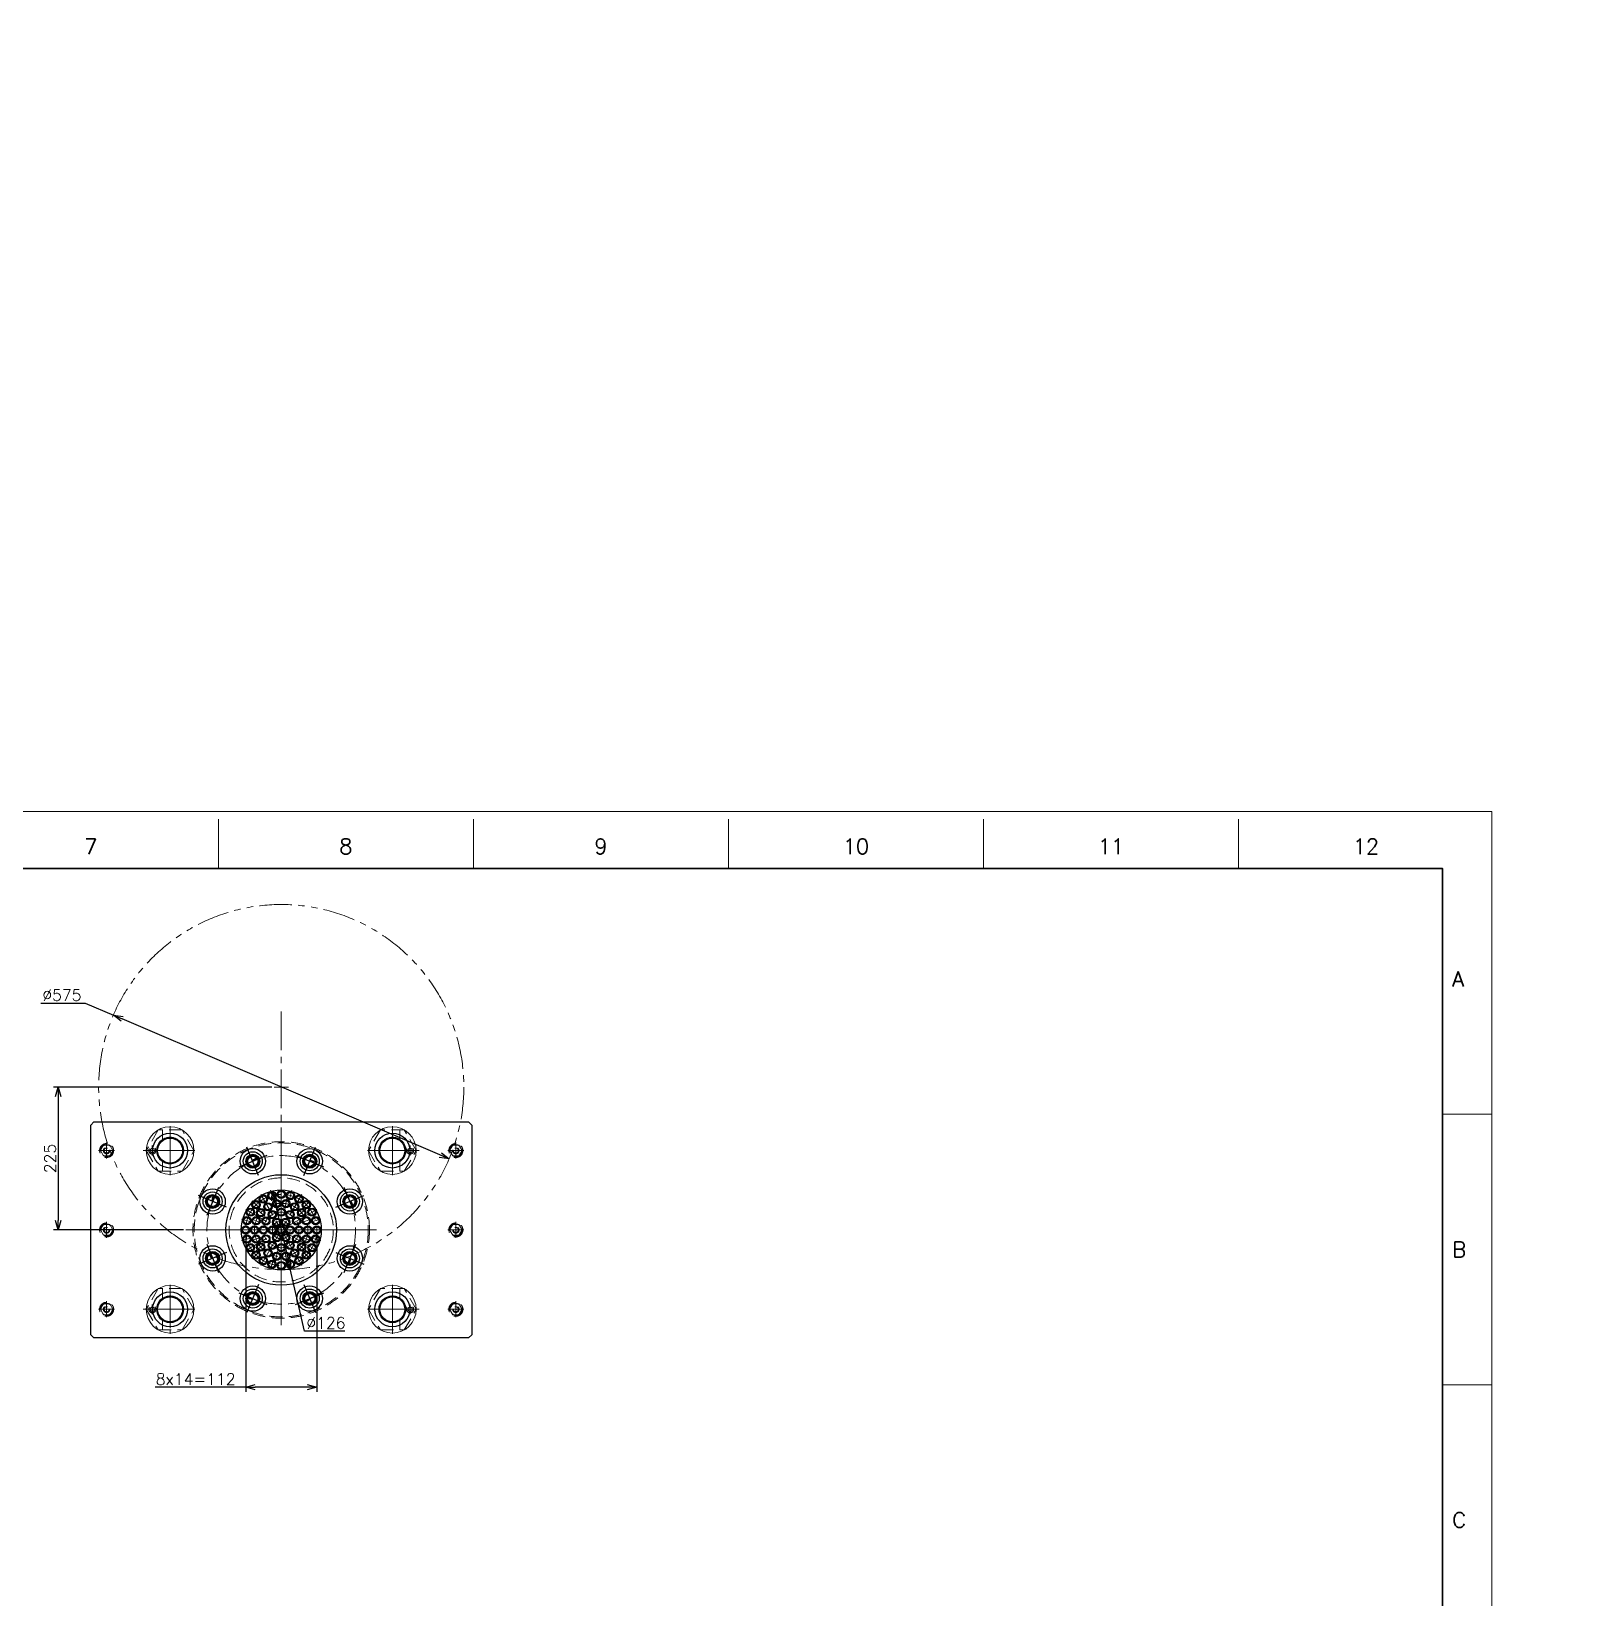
# Model space of a CAD drawing. Header units: millimetres. Extents: x 0 to 49006, y -7876 to 6995.
# Drawn here: x 19934 to 22356, y 2259 to 4726 of the extents above; entities that cross this region are included whole.
import ezdxf
from ezdxf import colors
from ezdxf.entities.mleader import LeaderData, LeaderLine
from ezdxf.enums import TextEntityAlignment as Align
from ezdxf.math import Vec2, Vec3

# ---------------------------------------------------------------- set-up
doc = ezdxf.new("R2010")
doc.units = ezdxf.units.MM
doc.header["$LTSCALE"] = 3.2
doc.header["$PDMODE"] = 99
doc.header["$PDSIZE"] = 1
for name, pattern in [('CENTER2', [28.575, 19.05, -3.175, 3.175, -3.175]), ('HIDDEN', [9.525, 6.35, -3.175]), ('PHANTOM2', [31.75, 15.875, -3.175, 3.175, -3.175, 3.175, -3.175])]:
    doc.linetypes.add(name, pattern=pattern)
for name, color, linetype, lineweight in [('04_HIDDEN', 2, 'HIDDEN', 13), ('05_CENTER', 4, 'CENTER2', 13), ('06_PHANTOM', 2, 'PHANTOM2', 13), ('08_DIM', 3, 'Continuous', 13), ('90_FRAME', 5, 'Continuous', 35)]:
    doc.layers.add(name, color=color, linetype=linetype, lineweight=lineweight)
for name, color, linetype, lineweight, plot in [('10_DRAFT', 8, 'Continuous', 0, False), ('10_補助線', 8, 'Continuous', 13, False), ('91_BLANK', 5, 'Continuous', 0, False)]:
    doc.layers.add(name, color=color, linetype=linetype, lineweight=lineweight, plot=plot)
doc.styles.add('KSS_TXT', font='txt.shx', dxfattribs={"bigfont": 'extfont2.shx'})
doc.styles.add('KSS_TXT_L', font='txt.shx', dxfattribs={"height": 36, "bigfont": 'extfont2.shx'})
doc.styles.get("Standard").update_dxf_attribs({"font": 'txt.shx', "bigfont": 'extfont2.shx'})
doc.dimstyles.new('KSS_DIM', dxfattribs={"dimscale": 12, "dimtxt": 3, "dimasz": 2.5, "dimexe": 1.25, "dimexo": 0.625, "dimtad": 1, "dimdsep": 46, "dimtxsty": 'KSS_TXT', "dimblk": 'OPEN30', "dimcen": 0, "dimazin": 2, "dimtfac": 0.75, "dimtmove": 0, "dimatfit": 3, "dimldrblk": 'OPEN30', "dimfxl": 1.25, "dimtolj": 1, "dimarcsym": 0})
doc.dimstyles.new('KSS_DIM$3', dxfattribs={"dimscale": 12, "dimtxt": 3, "dimasz": 2.5, "dimexe": 1.25, "dimexo": 0.625, "dimtad": 1, "dimtih": 1, "dimtoh": 1, "dimdsep": 46, "dimtxsty": 'KSS_TXT', "dimblk": 'OPEN30', "dimcen": 0, "dimazin": 2, "dimtfac": 0.75, "dimtofl": 0, "dimtmove": 0, "dimatfit": 3, "dimldrblk": 'OPEN30', "dimfxl": 1.25, "dimtolj": 1, "dimarcsym": 0})

# ---------------------------------------------------------------- blocks, each defined once
blk = doc.blocks.new('A$C71336A15_1_1')
at = {"color": 0}
for radius in [27.5, 21, 19.7]:
    blk.add_circle((0, 0), radius, dxfattribs=at)
at = {"layer": '05_CENTER'}
for p, q in [((0, 31.5), (0, -31.5)), ((-31.5, 0), (31.5, 0))]:
    blk.add_line(p, q, dxfattribs=at)
blk = doc.blocks.new('A$C491655AE_1_1')
at = {"color": 0, "linetype": 'CENTER2'}
for p, q in [((-12.6, 0), (12.6, 0)), ((0, -12.6), (0, 12.6))]:
    blk.add_line(p, q, dxfattribs=at)
at = {"color": 0}
for p, q in [((-9.8, 0), (-4.9, 8.5)), ((-4.9, -8.5), (-9.8, 0)), ((-4.9, 8.5), (4.9, 8.5)), ((4.9, 8.5), (9.8, 0)), ((9.8, 0), (4.9, -8.5)), ((4.9, -8.5), (-4.9, -8.5))]:
    blk.add_line(p, q, dxfattribs=at)
for radius in [11, 9.25]:
    blk.add_circle((0, 0), radius, dxfattribs=at)
at = {"layer": '10_DRAFT', "style": 'KSS_TXT_L'}
blk.add_text('BT-M10', height=0.3, dxfattribs=at).set_placement((-0.7, -0.5))
blk = doc.blocks.new('M6Za_1_1')
at = {"color": 0}
for radius in [5.5, 3.4]:
    blk.add_circle((0, 0), radius, dxfattribs=at)
at = {"layer": '05_CENTER'}
for p, q in [((7.8, 0), (-7.8, 0)), ((0, -7.8), (0, 7.8))]:
    blk.add_line(p, q, dxfattribs=at)
blk = doc.blocks.new('A$C51C205AC_1_1')
at = {"color": 0}
blk.add_lwpolyline([(-18.8, 32.5), (-37.5, 0), (-18.8, -32.5), (18.8, -32.5), (37.5, 0), (18.8, 32.5)], close=True, dxfattribs=at)
for radius in [21, 19.7]:
    blk.add_circle((0, 0), radius, dxfattribs=at)
at = {"layer": '04_HIDDEN'}
for p, q in [((-12, 32.5), (-12, 17.2)), ((-12, -32.5), (-12, -17.2))]:
    blk.add_line(p, q, dxfattribs=at)
at = {"layer": '05_CENTER'}
for p, q in [((0, 38.5), (0, -38.5)), ((-42.3, 0), (42.3, 0))]:
    blk.add_line(p, q, dxfattribs=at)
at = {"layer": '10_補助線'}
blk.add_circle((0, 0), 37.5, dxfattribs=at)
blk.add_blockref('M6Za_1_1', (-28, 0))
blk = doc.blocks.new('M10Tz_1_1')
at = {"color": 0}
for radius in [5, 4]:
    blk.add_circle((0, 0), radius, dxfattribs=at)
at = {"layer": '05_CENTER'}
for p, q in [((8.3, 0), (-8.3, 0)), ((0, -8.3), (0, 8.3))]:
    blk.add_line(p, q, dxfattribs=at)
blk = doc.blocks.new('A$C65E52C81_1_1')
at = {"color": 0}
blk.add_lwpolyline([(-295, 170), (295, 170), (300, 165), (300, -165), (295, -170), (-295, -170), (-300, -165), (-300, 165)], close=True, dxfattribs=at)
for centre, radius in [((-175, 125), 21), ((175, 125), 21), ((-44.8, 108.1), 11), ((44.8, 108.1), 11), ((0, 0), 87), ((-108.1, 44.8), 11), ((0, 0), 63), ((108.1, 44.8), 11), ((-108.1, -44.8), 11), ((108.1, -44.8), 11), ((-44.8, -108.1), 11), ((44.8, -108.1), 11), ((-175, -125), 21), ((175, -125), 21)]:
    blk.add_circle(centre, radius, dxfattribs=at)
at = {"layer": '04_HIDDEN'}
for radius in [139, 82]:
    blk.add_circle((0, 0), radius, dxfattribs=at)
at = {"layer": '05_CENTER'}
for p, q in [((-175, 156.5), (-175, 93.5)), ((0, -150), (0, 150)), ((175, 156.5), (175, 93.5)), ((-206.5, 125), (-143.5, 125)), ((-37.7, 90.9), (-51.9, 125.2)), ((37.7, 90.9), (51.9, 125.2)), ((143.5, 125), (206.5, 125)), ((-90.9, 37.7), (-125.2, 51.9)), ((90.9, 37.7), (125.2, 51.9)), ((150, 0), (-150, 0)), ((-90.9, -37.7), (-125.2, -51.9)), ((90.9, -37.7), (125.2, -51.9)), ((-175, -93.5), (-175, -156.5)), ((-37.7, -90.9), (-51.9, -125.2)), ((37.7, -90.9), (51.9, -125.2)), ((175, -93.5), (175, -156.5)), ((-206.5, -125), (-143.5, -125)), ((143.5, -125), (206.5, -125))]:
    blk.add_line(p, q, dxfattribs=at)
blk.add_circle((0, 0), 117, dxfattribs=at)
at = {"layer": '04_HIDDEN'}
for p in [(-275, 125), (-275, 0), (-275, -125)]:
    blk.add_blockref('M10Tz_1_1', p, dxfattribs=at)
at = {"layer": '04_HIDDEN', "xscale": -1}
for p in [(275, 125), (275, 0), (275, -125)]:
    blk.add_blockref('M10Tz_1_1', p, dxfattribs=at)
blk = doc.blocks.new('A$C3C06132C_1_1')
for name, p in [('A$C65E52C81_1_1', (0, 0)), ('A$C71336A15_1_1', (-175, 125)), ('A$C71336A15_1_1', (175, 125)), ('A$C71336A15_1_1', (-175, -125)), ('A$C71336A15_1_1', (175, -125))]:
    blk.add_blockref(name, p)
at = {"layer": '04_HIDDEN'}
for name, p in [('A$C51C205AC_1_1', (-175, 125)), ('A$C491655AE_1_1', (-275, 125)), ('A$C491655AE_1_1', (275, 125)), ('A$C491655AE_1_1', (-275, 0)), ('A$C491655AE_1_1', (275, 0)), ('A$C51C205AC_1_1', (-175, -125)), ('A$C491655AE_1_1', (-275, -125)), ('A$C491655AE_1_1', (275, -125))]:
    blk.add_blockref(name, p, dxfattribs=at)
at = {"layer": '04_HIDDEN', "rotation": 180}
for p in [(175, 125), (175, -125)]:
    blk.add_blockref('A$C51C205AC_1_1', p, dxfattribs=at)
blk = doc.blocks.new('A$C6B397075_1_1')
at = {"color": 0}
for centre, radius in [((-44.8, 108.1), 10), ((-44.8, 108.1), 8), ((44.8, 108.1), 10), ((44.8, 108.1), 8), ((-108.1, 44.8), 10), ((-108.1, 44.8), 8), ((-28, 48.5), 6.5), ((-28, 48.5), 5), ((-14.5, 54.1), 6.5), ((-14.5, 54.1), 5), ((0, 56), 6.5), ((0, 56), 5), ((14.5, 54.1), 6.5), ((14.5, 54.1), 5), ((28, 48.5), 6.5), ((28, 48.5), 5), ((108.1, 44.8), 10), ((108.1, 44.8), 8), ((-48.5, 28), 6.5), ((-48.5, 28), 5), ((-39.6, 39.6), 6.5), ((-39.6, 39.6), 5), ((-32.2, 27), 6.5), ((-32.2, 27), 5), ((-21, 36.4), 6.5), ((-21, 36.4), 5), ((-14, 24.2), 6.5), ((-14, 24.2), 5), ((-7.3, 41.4), 6.5), ((-7.3, 41.4), 5), ((0, 28), 6.5), ((0, 28), 5), ((7.3, 41.4), 6.5), ((7.3, 41.4), 5), ((14, 24.2), 6.5), ((14, 24.2), 5), ((21, 36.4), 6.5), ((21, 36.4), 5), ((32.2, 27), 6.5), ((32.2, 27), 5), ((39.6, 39.6), 6.5), ((39.6, 39.6), 5), ((48.5, 28), 6.5), ((48.5, 28), 5), ((-56, 0), 6.5), ((-56, 0), 5), ((-54.1, 14.5), 6.5), ((-54.1, 14.5), 5), ((-42, 0), 6.5), ((-42, 0), 5), ((-39.5, 14.4), 6.5), ((-39.5, 14.4), 5), ((-28, 0), 6.5), ((-28, 0), 5), ((-24.2, 14), 6.5), ((-24.2, 14), 5), ((-14, 0), 6.5), ((-14, 0), 5), ((-7, 12.1), 6.5), ((-7, 12.1), 5), ((0, 0), 6.5), ((0, 0), 5), ((7, 12.1), 6.5), ((7, 12.1), 5), ((14, 0), 6.5), ((14, 0), 5), ((24.2, 14), 6.5), ((24.2, 14), 5), ((28, 0), 6.5), ((28, 0), 5), ((39.5, 14.4), 6.5), ((39.5, 14.4), 5), ((42, 0), 6.5), ((42, 0), 5), ((54.1, 14.5), 6.5), ((54.1, 14.5), 5), ((56, 0), 6.5), ((56, 0), 5), ((-54.1, -14.5), 6.5), ((-54.1, -14.5), 5), ((-48.5, -28), 6.5), ((-48.5, -28), 5), ((-39.5, -14.4), 6.5), ((-39.5, -14.4), 5), ((-32.2, -27), 6.5), ((-32.2, -27), 5), ((-24.2, -14), 6.5), ((-24.2, -14), 5), ((-14, -24.2), 6.5), ((-14, -24.2), 5), ((-7, -12.1), 6.5), ((-7, -12.1), 5), ((0, -28), 6.5), ((0, -28), 5), ((7, -12.1), 6.5), ((7, -12.1), 5), ((14, -24.2), 6.5), ((14, -24.2), 5), ((24.2, -14), 6.5), ((24.2, -14), 5), ((32.2, -27), 6.5), ((32.2, -27), 5), ((39.5, -14.4), 6.5), ((39.5, -14.4), 5), ((48.5, -28), 6.5), ((48.5, -28), 5), ((54.1, -14.5), 6.5), ((54.1, -14.5), 5), ((-108.1, -44.8), 10), ((-108.1, -44.8), 8), ((-39.6, -39.6), 6.5), ((-39.6, -39.6), 5), ((-28, -48.5), 6.5), ((-28, -48.5), 5), ((-21, -36.4), 6.5), ((-21, -36.4), 5), ((-14.5, -54.1), 6.5), ((-14.5, -54.1), 5), ((-7.3, -41.4), 6.5), ((-7.3, -41.4), 5), ((7.3, -41.4), 6.5), ((7.3, -41.4), 5), ((14.5, -54.1), 6.5), ((14.5, -54.1), 5), ((21, -36.4), 6.5), ((21, -36.4), 5), ((28, -48.5), 6.5), ((28, -48.5), 5), ((39.6, -39.6), 6.5), ((39.6, -39.6), 5), ((108.1, -44.8), 10), ((108.1, -44.8), 8), ((0, -56), 6.5), ((0, -56), 5), ((-44.8, -108.1), 10), ((44.8, -108.1), 10), ((-44.8, -108.1), 8), ((44.8, -108.1), 8)]:
    blk.add_circle(centre, radius, dxfattribs=at)
at = {"layer": '04_HIDDEN'}
blk.add_circle((0, 0), 137, dxfattribs=at)
at = {"layer": '05_CENTER'}
for p, q in [((-51.2, 123.6), (-38.4, 92.6)), ((0, 145.1), (0, -145.1)), ((51.2, 123.6), (38.4, 92.6)), ((-123.6, 51.2), (-92.6, 38.4)), ((32.3, -56), (-32.3, 56)), ((-32.3, -56), (32.3, 56)), ((-12.3, 45.8), (-16.7, 62.4)), ((-5.8, 32.9), (-8.8, 49.8)), ((5.8, 32.9), (8.8, 49.8)), ((12.3, 45.8), (16.7, 62.4)), ((123.6, 51.2), (92.6, 38.4)), ((56, -32.3), (-56, 32.3)), ((56, 32.3), (-56, -32.3)), ((-33.5, 33.5), (-45.7, 45.7)), ((-25.6, 21.5), (-38.8, 32.5)), ((25.6, 21.5), (38.8, 32.5)), ((33.5, 33.5), (45.7, 45.7)), ((-45.8, 12.3), (-62.4, 16.7)), ((-31.4, 11.4), (-47.6, 17.3)), ((31.4, 11.4), (47.6, 17.3)), ((45.8, 12.3), (62.4, 16.7)), ((-145.1, 0), (145.1, 0)), ((-45.8, -12.3), (-62.4, -16.7)), ((-31.4, -11.4), (-47.6, -17.3)), ((-25.6, -21.5), (-38.8, -32.5)), ((25.6, -21.5), (38.8, -32.5)), ((31.4, -11.4), (47.6, -17.3)), ((45.8, -12.3), (62.4, -16.7)), ((-123.6, -51.2), (-92.6, -38.4)), ((-33.5, -33.5), (-45.7, -45.7)), ((-12.3, -45.8), (-16.7, -62.4)), ((-5.8, -32.9), (-8.8, -49.8)), ((5.8, -32.9), (8.8, -49.8)), ((12.3, -45.8), (16.7, -62.4)), ((33.5, -33.5), (45.7, -45.7)), ((123.6, -51.2), (92.6, -38.4)), ((-51.2, -123.6), (-38.4, -92.6)), ((51.2, -123.6), (38.4, -92.6))]:
    blk.add_line(p, q, dxfattribs=at)
for radius in [117, 56, 42, 28, 14]:
    blk.add_circle((0, 0), radius, dxfattribs=at)
at = {"layer": '10_DRAFT'}
blk.add_circle((0, 0), 63, dxfattribs=at)
blk = doc.blocks.new('M20CBv_1_1')
at = {"color": 0, "linetype": 'CENTER2'}
for p, q in [((24, 0), (-24, 0)), ((0, -24), (0, 24))]:
    blk.add_line(p, q, dxfattribs=at)
at = {"color": 0}
blk.add_lwpolyline([(-8.5, 4.9), (-8.5, -4.9), (0, -9.8), (8.5, -4.9), (8.5, 4.9), (0, 9.8)], close=True, dxfattribs=at)
for radius in [20, 15]:
    blk.add_circle((0, 0), radius, dxfattribs=at)
at = {"layer": '10_DRAFT', "style": 'KSS_TXT'}
blk.add_text('M20', height=2, dxfattribs=at).set_placement((0.9, 0.3))
blk = doc.blocks.new('*U169')
at = {"rotation": 22.5}
blk.add_blockref('M20CBv_1_1', (0, 0), dxfattribs=at)
blk = doc.blocks.new('A$C5A5731D9_1_1')
at = {"color": 0, "linetype": 'ByBlock', "lineweight": -2, "transparency": 16777216}
for p, rotation in [((44.8, 108.1), 314.9999999999999), ((-108.1, 44.8), 44.99999999999996), ((108.1, 44.8), 270), ((-108.1, -44.8), 90), ((108.1, -44.8), 225), ((-44.8, -108.1), 134.9999999999999), ((44.8, -108.1), 180)]:
    blk.add_blockref('*U169', p, dxfattribs=dict(at, rotation=rotation))
blk.add_blockref('A$C6B397075_1_1', (0, 0))
blk.add_blockref('*U169', (-44.8, 108.1), dxfattribs=at)
blk = doc.blocks.new('_Open30')
at = {"color": 0, "linetype": 'ByBlock', "lineweight": -2}
for p, q in [((-1, 0.27), (0, 0)), ((0, 0), (-1, -0.27)), ((0, 0), (-1, 0))]:
    blk.add_line(p, q, dxfattribs=at)
blk = doc.blocks.new('*D1035')
at = {"layer": '08_DIM', "color": 0, "lineweight": -2, "transparency": 16777216}
for p, q in [((20313.6, 2899.8), (20338.4, 2791.6)), ((20364.2, 2679.2), (20341.8, 2777)), ((20428, 2679.2), (20364.2, 2679.2))]:
    blk.add_line(p, q, dxfattribs=at)
at = {"layer": 'Defpoints', "color": 0, "transparency": 16777216}
for p in [(20313.6, 2899.8), (20341.8, 2777)]:
    blk.add_point(p, dxfattribs=at)
at = {"layer": '08_DIM', "color": 0, "lineweight": -2, "transparency": 16777216, "xscale": 15, "yscale": 15, "zscale": 15}
for p, rotation in [((20313.6, 2899.8), 102.9293307301531), ((20341.8, 2777), 282.9293307301531)]:
    blk.add_blockref('_Open30', p, dxfattribs=dict(at, rotation=rotation))
at = {"layer": '08_DIM', "color": 0, "transparency": 16777216, "insert": (20398, 2691.9), "char_height": 18, "attachment_point": 5, "style": 'KSS_TXT'}
blk.add_mtext('\\A1;%%C126', dxfattribs=at)
blk = doc.blocks.new('*D1065')
at = {"layer": '08_DIM', "color": 0, "lineweight": -2, "transparency": 16777216}
for p, q in [((20271.7, 2834.7), (20271.7, 2583.2)), ((20383.7, 2834.7), (20383.7, 2583.2)), ((20271.7, 2590.7), (20129.2, 2590.7)), ((20368.7, 2590.7), (20286.7, 2590.7))]:
    blk.add_line(p, q, dxfattribs=at)
at = {"layer": 'Defpoints', "color": 0, "transparency": 16777216}
for p in [(20271.7, 2838.4), (20383.7, 2838.4), (20271.7, 2590.7)]:
    blk.add_point(p, dxfattribs=at)
at = {"layer": '08_DIM', "color": 0, "lineweight": -2, "transparency": 16777216, "xscale": 15, "yscale": 15, "zscale": 15, "rotation": 180}
blk.add_blockref('_Open30', (20271.7, 2590.7), dxfattribs=at)
at = {"layer": '08_DIM', "color": 0, "lineweight": -2, "transparency": 16777216, "xscale": 15, "yscale": 15, "zscale": 15}
blk.add_blockref('_Open30', (20383.7, 2590.7), dxfattribs=at)
at = {"layer": '08_DIM', "color": 0, "transparency": 16777216, "insert": (20192.9, 2603.4), "char_height": 18, "attachment_point": 5, "style": 'KSS_TXT'}
blk.add_mtext('\\A1;8x14=112', dxfattribs=at)
blk = doc.blocks.new('*D1185')
at = {"layer": '08_DIM', "color": 0, "lineweight": -2, "transparency": 16777216}
for p, q in [((19949.2, 3195.5), (20019.1, 3195.5)), ((20019.1, 3195.5), (20063.4, 3176.6)), ((20592, 2950.2), (20077.2, 3170.7))]:
    blk.add_line(p, q, dxfattribs=at)
at = {"layer": 'Defpoints', "color": 0, "transparency": 16777216}
for p in [(20063.4, 3176.6), (20592, 2950.2)]:
    blk.add_point(p, dxfattribs=at)
at = {"layer": '08_DIM', "color": 0, "lineweight": -2, "transparency": 16777216, "xscale": 15, "yscale": 15, "zscale": 15}
for p, rotation in [((20063.4, 3176.6), 156.8170824722062), ((20592, 2950.2), 336.8170824722062)]:
    blk.add_blockref('_Open30', p, dxfattribs=dict(at, rotation=rotation))
at = {"layer": '08_DIM', "color": 0, "transparency": 16777216, "insert": (19982.3, 3208.3), "char_height": 18, "attachment_point": 5, "style": 'KSS_TXT'}
blk.add_mtext('\\A1;%%C575', dxfattribs=at)
blk = doc.blocks.new('*D1186')
at = {"layer": '08_DIM', "color": 0, "lineweight": -2, "transparency": 16777216}
for p, q in [((20312.7, 3063.4), (19969, 3063.4)), ((19976.5, 3048.4), (19976.5, 2853.4)), ((20173.9, 2838.4), (19969, 2838.4))]:
    blk.add_line(p, q, dxfattribs=at)
at = {"layer": 'Defpoints', "color": 0, "transparency": 16777216}
for p in [(20316.4, 3063.4), (19976.5, 2838.4), (20177.6, 2838.4)]:
    blk.add_point(p, dxfattribs=at)
at = {"layer": '08_DIM', "color": 0, "lineweight": -2, "transparency": 16777216, "xscale": 15, "yscale": 15, "zscale": 15}
for p, rotation in [((19976.5, 3063.4), 90), ((19976.5, 2838.4), 270)]:
    blk.add_blockref('_Open30', p, dxfattribs=dict(at, rotation=rotation))
at = {"layer": '08_DIM', "color": 0, "transparency": 16777216, "insert": (19963.8, 2950.9), "char_height": 18, "attachment_point": 5, "rotation": 90, "style": 'KSS_TXT'}
blk.add_mtext('\\A1;225', dxfattribs=at)
blk = doc.blocks.new('AM_BALLOON1')
at = {"transparency": 16777216}
blk.add_circle((0, 0), 5, dxfattribs=at)
blk.add_attdef('B_NUMBER', text='', height=3, dxfattribs=at).set_placement((0, 0), align=Align.MIDDLE_CENTER)
blk = doc.blocks.new('_OPEN')
at = {"color": 0, "linetype": 'ByBlock'}
for p, q in [((-1, 0.17), (0, 0)), ((0, 0), (-1, -0.17)), ((0, 0), (-1, 0))]:
    blk.add_line(p, q, dxfattribs=at)

msp = doc.modelspace()

# ---------------------------------------------------------------- linework, layer by layer
at = {"layer": '05_CENTER'}
for p, q in [((20327.67, 3182.379), (20327.67, 2930.079)), ((20338.897, 3063.41), (20316.443, 3063.41))]:
    msp.add_line(p, q, dxfattribs=at)
at = {"layer": '06_PHANTOM'}
msp.add_circle((20327.67, 3063.41), 287.5, dxfattribs=at)
at = {"layer": '90_FRAME', "color": 4, "lineweight": 13}
for p, q in [((20228.64, 3407.747), (20228.64, 3485.519)), ((20630.241, 3407.747), (20630.241, 3485.519)), ((21031.841, 3407.747), (21031.841, 3485.519)), ((21433.441, 3407.747), (21433.441, 3485.519)), ((21835.042, 3407.747), (21835.042, 3485.519)), ((22233.99, 3020.535), (22156.219, 3020.535)), ((22233.99, 2594.552), (22156.219, 2594.552))]:
    msp.add_line(p, q, dxfattribs=at)
at = {"layer": '90_FRAME'}
msp.add_lwpolyline([(17497.861, 77.424), (22156.219, 77.424), (22156.219, 3407.747), (17497.861, 3407.747)], close=True, dxfattribs=at)
at = {"layer": '91_BLANK'}
msp.add_lwpolyline([(17264.785, 0), (22233.99, 0), (22233.99, 3497.519), (17264.785, 3497.519)], close=True, dxfattribs=at)

# ---------------------------------------------------------------- block references
for name in ['A$C3C06132C_1_1', 'A$C5A5731D9_1_1']:
    msp.add_blockref(name, (20327.67, 2838.41))

# ---------------------------------------------------------------- texts
at = {"layer": '90_FRAME', "color": 0, "lineweight": 13, "style": 'KSS_TXT'}
for s, p in [('7', (20027.84, 3423.237)), ('8', (20429.44, 3423.237)), ('9', (20831.041, 3423.237)), ('10', (21232.641, 3423.237)), ('11', (21634.242, 3423.237)), ('12', (22035.842, 3423.237))]:
    msp.add_text(s, height=24, dxfattribs=at).set_placement(p, align=Align.BOTTOM_CENTER)
for s, p in [('A', (22171.679, 3233.527)), ('B', (22171.679, 2807.544)), ('C', (22171.679, 2381.561))]:
    msp.add_text(s, height=24, dxfattribs=at).set_placement(p, align=Align.MIDDLE_LEFT)

# ---------------------------------------------------------------- dimensions: what is measured, and where the dimension line sits
at = {"layer": '08_DIM', "color": 1}
for p1, p2, override, picture, middle in [((20591.955, 2950.231), (20063.385, 3176.59), {"dimscale": 6, "dimpost": '%%C<>', "dimtix": 1, "dimatfit": 2}, '*D1185', (19982.312, 3195.544)), ((20313.574, 2899.813), (20341.766, 2777.007), {"dimscale": 6, "dimpost": '%%C<>', "dimtix": 1, "dimatfit": 2, "dimarcsym": 1}, '*D1035', (20397.972, 2679.193))]:
    dim = msp.add_diameter_dim_2p(p1=p1, p2=p2, dimstyle='KSS_DIM$3', override=override, dxfattribs=at)
    dim.commit()
    dim.dimension.update_dxf_attribs({"geometry": picture, "text_midpoint": middle, "dimtype": 163})
dim = msp.add_linear_dim(base=(19976.517, 2838.41), p1=(20316.443, 3063.41), p2=(20177.621, 2838.41), angle=90, dimstyle='KSS_DIM', override={"dimscale": 6}, dxfattribs=at)
dim.commit()
dim.dimension.update_dxf_attribs({"geometry": '*D1186', "text_midpoint": (19963.755, 2950.91)})
dim = msp.add_linear_dim(base=(20271.67, 2590.667), p1=(20383.67, 2838.41), p2=(20271.67, 2838.41), text='8x14=<>', dimstyle='KSS_DIM', override={"dimscale": 6, "dimarcsym": 1}, dxfattribs=at)
dim.commit()
dim.dimension.update_dxf_attribs({"geometry": '*D1065', "text_midpoint": (20192.92, 2603.417)})

# ---------------------------------------------------------------- leaders
at = {"layer": '08_DIM'}
ml = msp.add_multileader_block('Standard', dxfattribs=at)
ml.set_content('AM_BALLOON1', color=256, scale=10)
ml.set_attribute('B_NUMBER', 'H', width=0)
ml.set_leader_properties(color=256, linetype='ByLayer', lineweight=-1)
ml.set_arrow_properties(name='OPEN')
ml.build(insert=Vec2(0, 0))
ml.multileader.update_dxf_attribs({"leader_type": 0, "has_dogleg": 0, "text_right_attachment_type": 6, "dogleg_length": 0, "arrow_head_size": 20, "scale": 10, "block_connection_type": 1})
ctx = ml.context
ctx.base_point, ctx.scale, ctx.char_height, ctx.arrow_head_size, ctx.landing_gap_size, ctx.plane_origin = Vec3(34758.24, 4676.115), 10, 40, 20, 20, Vec3(34837.832, 4676.156)
ctx.right_attachment, ctx.attachment_type = 6, 1
notes = []
notes.append((ctx, [(0, (0, 0, 0), (0, 0), (1, 0), 1, [])]))
ctx.block.insert = Vec3(34758.24, 4676.115)
ml = msp.add_multileader_block('Standard', dxfattribs=at)
ml.set_content('AM_BALLOON1', color=256, scale=10)
ml.set_attribute('B_NUMBER', 'G', width=0)
ml.set_leader_properties(color=256, linetype='ByLayer', lineweight=-1)
ml.set_arrow_properties(name='OPEN')
ml.build(insert=Vec2(0, 0))
ml.multileader.update_dxf_attribs({"leader_type": 0, "has_dogleg": 0, "text_right_attachment_type": 6, "dogleg_length": 0, "arrow_head_size": 20, "scale": 10, "block_connection_type": 1})
ctx = ml.context
ctx.base_point, ctx.scale, ctx.char_height, ctx.arrow_head_size, ctx.landing_gap_size, ctx.plane_origin = Vec3(34758.24, 4537.505), 10, 40, 20, 20, Vec3(34837.832, 4537.546)
ctx.right_attachment, ctx.attachment_type = 6, 1
notes.append((ctx, [(0, (0, 0, 0), (0, 0), (1, 0), 1, [])]))
ctx.block.insert = Vec3(34758.24, 4537.505)
ml = msp.add_multileader_block('Standard', dxfattribs=at)
ml.set_content('AM_BALLOON1', color=256, scale=10)
ml.set_attribute('B_NUMBER', 'F', width=0)
ml.set_leader_properties(color=256, linetype='ByLayer', lineweight=-1)
ml.set_arrow_properties(name='OPEN')
ml.build(insert=Vec2(0, 0))
ml.multileader.update_dxf_attribs({"leader_type": 0, "has_dogleg": 0, "text_right_attachment_type": 6, "dogleg_length": 0, "arrow_head_size": 20, "scale": 10, "block_connection_type": 1})
ctx = ml.context
ctx.base_point, ctx.scale, ctx.char_height, ctx.arrow_head_size, ctx.landing_gap_size, ctx.plane_origin = Vec3(34758.24, 4398.895), 10, 40, 20, 20, Vec3(34837.832, 4398.936)
ctx.right_attachment, ctx.attachment_type = 6, 1
notes.append((ctx, [(0, (0, 0, 0), (0, 0), (1, 0), 1, [])]))
ctx.block.insert = Vec3(34758.24, 4398.895)
ml = msp.add_multileader_block('Standard', dxfattribs=at)
ml.set_content('AM_BALLOON1', color=256, scale=10)
ml.set_attribute('B_NUMBER', 'E', width=0)
ml.set_leader_properties(color=256, linetype='ByLayer', lineweight=-1)
ml.set_arrow_properties(name='OPEN')
ml.build(insert=Vec2(0, 0))
ml.multileader.update_dxf_attribs({"leader_type": 0, "has_dogleg": 0, "text_right_attachment_type": 6, "dogleg_length": 0, "arrow_head_size": 20, "scale": 10, "block_connection_type": 1})
ctx = ml.context
ctx.base_point, ctx.scale, ctx.char_height, ctx.arrow_head_size, ctx.landing_gap_size, ctx.plane_origin = Vec3(34758.24, 4260.285), 10, 40, 20, 20, Vec3(34837.832, 4260.325)
ctx.right_attachment, ctx.attachment_type = 6, 1
notes.append((ctx, [(0, (0, 0, 0), (0, 0), (1, 0), 1, [])]))
ctx.block.insert = Vec3(34758.24, 4260.285)
ml = msp.add_multileader_block('Standard', dxfattribs=at)
ml.set_content('AM_BALLOON1', color=256, scale=10)
ml.set_attribute('B_NUMBER', 'T', width=0)
ml.set_leader_properties(color=256, linetype='ByLayer', lineweight=-1)
ml.set_arrow_properties(name='OPEN')
ml.build(insert=Vec2(0, 0))
ml.multileader.update_dxf_attribs({"leader_type": 0, "has_dogleg": 0, "text_right_attachment_type": 6, "dogleg_length": 0, "arrow_head_size": 20, "scale": 10, "block_connection_type": 1})
ctx = ml.context
ctx.base_point, ctx.scale, ctx.char_height, ctx.arrow_head_size, ctx.landing_gap_size, ctx.plane_origin = Vec3(34888.38, 3645.663), 10, 40, 20, 20, Vec3(34967.973, 3645.704)
ctx.right_attachment, ctx.attachment_type = 6, 1
notes.append((ctx, [(0, (0, 0, 0), (0, 0), (1, 0), 1, [])]))
ctx.block.insert = Vec3(34888.38, 3645.663)
for ctx, leaders in notes:
    for number, flags, end, landing, length, lines in leaders:
        leader = LeaderData()
        leader.index, (leader.has_last_leader_line, leader.has_dogleg_vector, leader.attachment_direction) = number, flags
        leader.last_leader_point, leader.dogleg_vector, leader.dogleg_length = Vec3(end), Vec3(landing), length
        for number, points, colour, breaks in lines:
            line = LeaderLine()
            line.index, line.vertices, line.color, line.breaks = number, Vec3.list(points), colors.encode_raw_color(colour), breaks
            leader.lines.append(line)
        ctx.leaders.append(leader)

doc.saveas('drawing.dxf')
